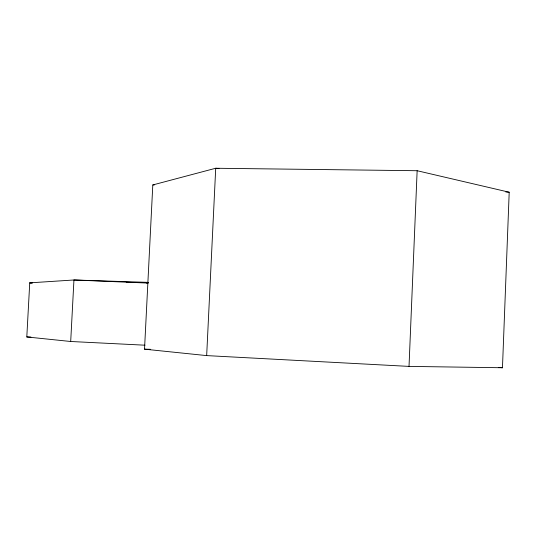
<?xml version="1.0" encoding="UTF-8"?>
<svg xmlns="http://www.w3.org/2000/svg" width="536" height="536" viewBox="0 0 536 536"><rect width="100%" height="100%" fill="white"/><g stroke="black" fill="none" stroke-linecap="round" stroke-linejoin="round"><path stroke-width="0.8" d="M502.467 367.75L509.2 192.223L417.142 170.723L215.713 168.25L152.8 184.947L144.526 349.171L206.668 355.603L409.022 366.396L502.467 367.75L498.319 367.428M409.022 366.396L417.142 170.723M206.668 355.603L215.713 168.25L219.016 168.612M144.968 345.197L70.698 341.492L73.948 279.986L148.171 282.365L126.483 282.505M70.698 341.492L26.8 336.95L29.741 282.854L73.948 279.986L148.097 283.082M146.583 283.182L148.211 282.8M152.8 184.947L154.469 184.913M32.24 282.841L29.741 282.854L32.24 283.068M144.526 349.171L150.361 349.291M26.8 336.95L30.954 337.064M505.863 192.009L509.2 192.223"/></g></svg>
